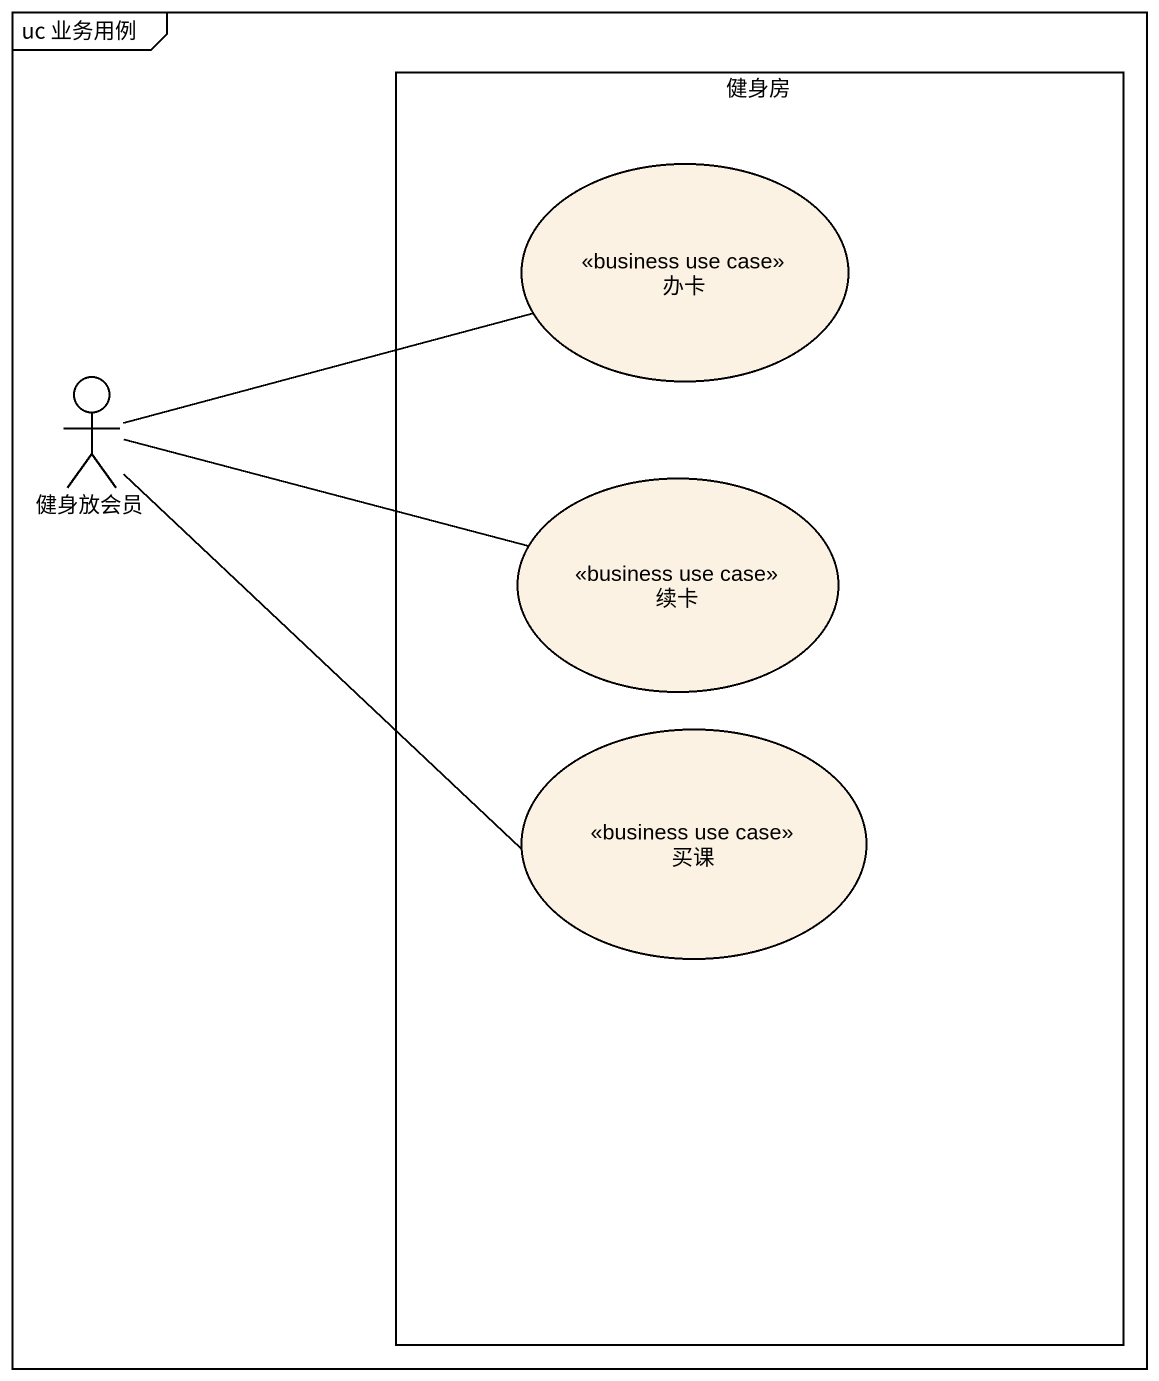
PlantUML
@startuml
mainframe uc 业务用例
rectangle 健身房 {
  usecase 办卡 <<business use case>>
  usecase 续卡 <<business use case>>
  usecase 买课 <<business use case>>
}
actor 健身放会员
健身放会员 -right- 办卡
健身放会员 -right- 续卡
健身放会员 -- 买课
@enduml
